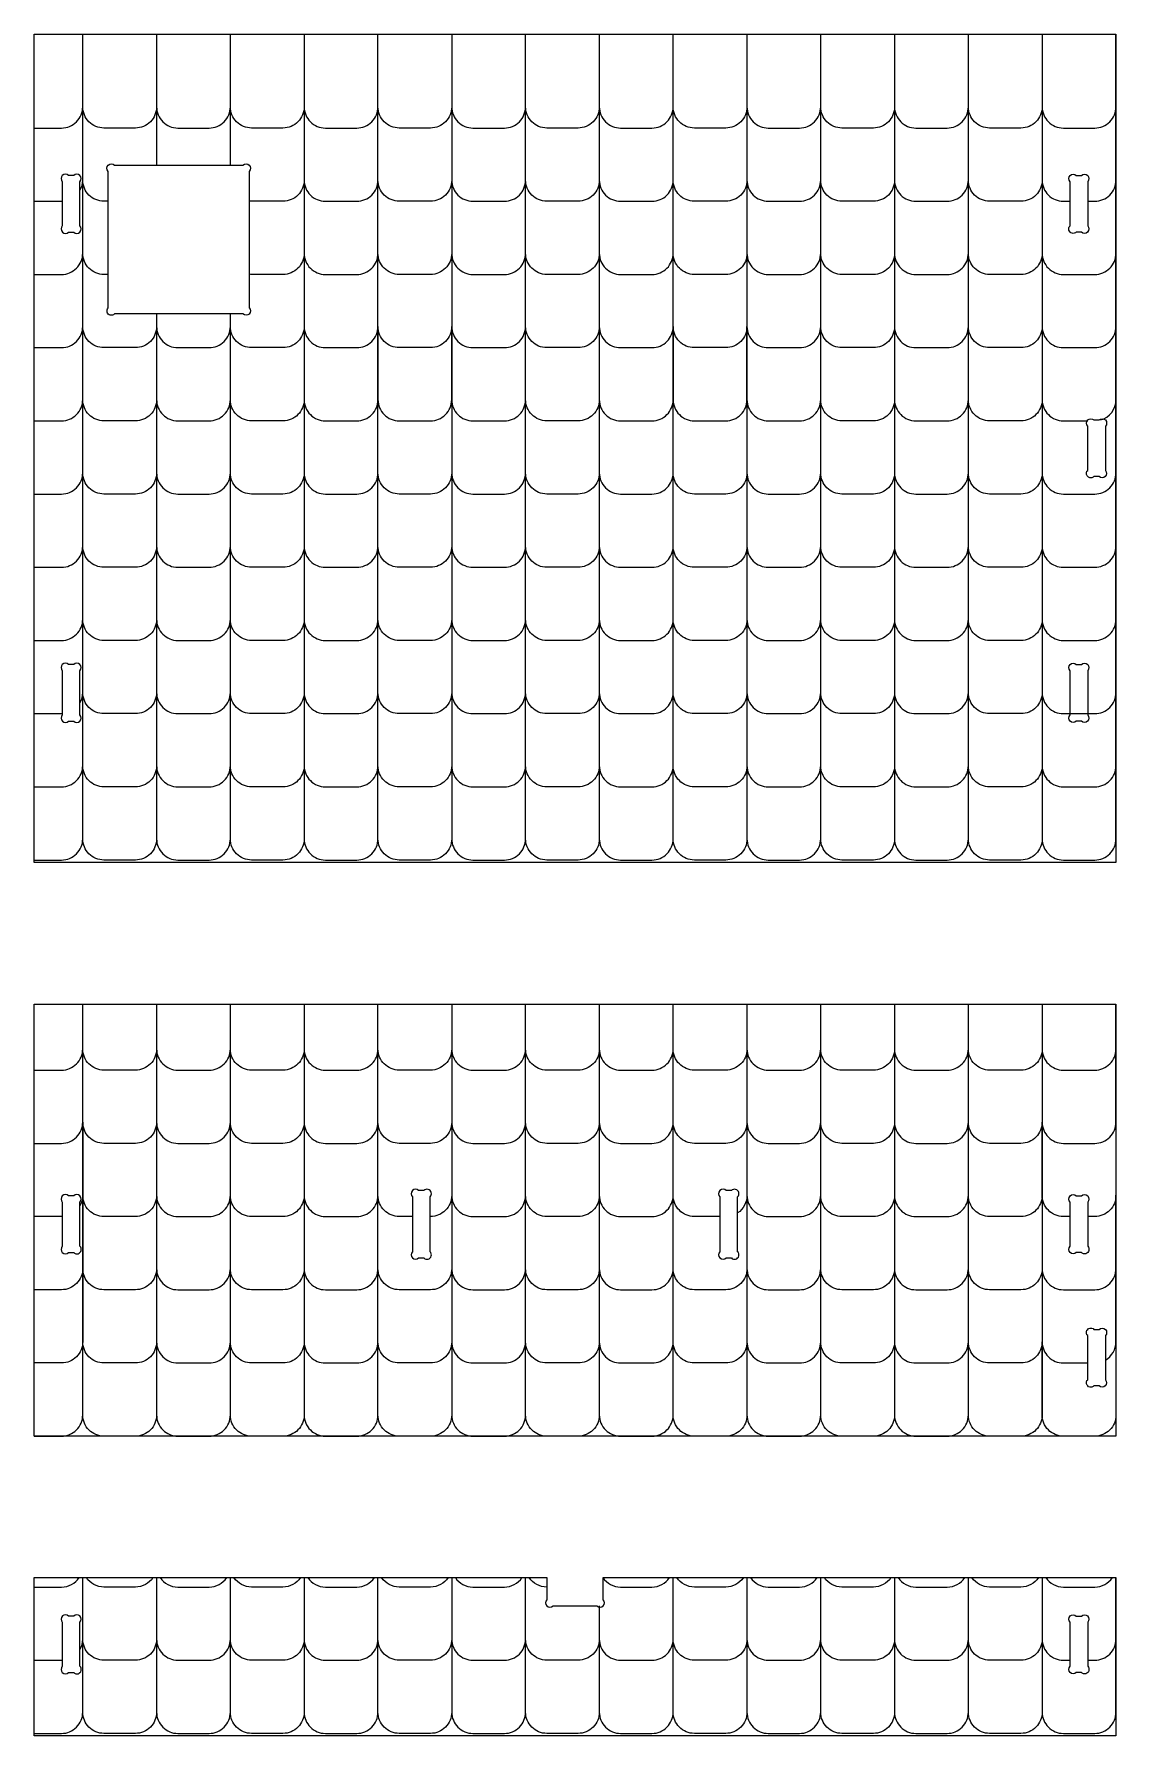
# Model space of a CAD drawing. Extents: x 61.9 to 158.6, y 1998.2 to 2079.7.
# Drawn here: x 143.33 to 158.63, y 2055.56 to 2079.62 of the extents above; entities that cross this region are included whole.
import ezdxf

# ---------------------------------------------------------------- set-up
doc = ezdxf.new("R2010")
doc.units = 0
doc.header["$MEASUREMENT"] = 0
doc.layers.add('LAYER1', color=18, linetype='CONTINUOUS')

msp = doc.modelspace()

# ---------------------------------------------------------------- linework, layer by layer
at = {"layer": 'LAYER1'}
for points in [[(143.331, 2078.294), (143.72, 2078.294, 0.414214), (144.02, 2078.594), (144.02, 2079.623)], [(145.064, 2079.623), (145.064, 2078.594, -0.414214), (144.764, 2078.294), (144.32, 2078.294, -0.414214), (144.02, 2078.594), (144.02, 2079.623)], [(145.064, 2079.623), (145.064, 2078.594, 0.414214), (145.364, 2078.294), (145.807, 2078.294, 0.414214), (146.107, 2078.594), (146.107, 2079.623)], [(147.151, 2079.623), (147.151, 2078.594, -0.414214), (146.851, 2078.294), (146.407, 2078.294, -0.414214), (146.107, 2078.594), (146.107, 2079.623)], [(147.151, 2079.623), (147.151, 2078.594, 0.414214), (147.451, 2078.294), (147.895, 2078.294, 0.414214), (148.195, 2078.594), (148.195, 2079.623)], [(149.238, 2079.623), (149.238, 2078.594, -0.414214), (148.938, 2078.294), (148.495, 2078.294, -0.414214), (148.195, 2078.594), (148.195, 2079.623)], [(149.238, 2079.623), (149.238, 2078.594, 0.414214), (149.538, 2078.294), (149.982, 2078.294, 0.414214), (150.282, 2078.594), (150.282, 2079.623)], [(151.325, 2079.623), (151.325, 2078.594, -0.414214), (151.025, 2078.294), (150.582, 2078.294, -0.414214), (150.282, 2078.594), (150.282, 2079.623)], [(151.325, 2079.623), (151.325, 2078.594, 0.414214), (151.625, 2078.294), (152.069, 2078.294, 0.414214), (152.369, 2078.594), (152.369, 2079.623)], [(153.413, 2079.623), (153.413, 2078.594, -0.414214), (153.113, 2078.294), (152.669, 2078.294, -0.414214), (152.369, 2078.594), (152.369, 2079.623)], [(153.413, 2079.623), (153.413, 2078.594, 0.414214), (153.713, 2078.294), (154.156, 2078.294, 0.414214), (154.456, 2078.594), (154.456, 2079.623)], [(155.5, 2079.623), (155.5, 2078.594, -0.414214), (155.2, 2078.294), (154.756, 2078.294, -0.414214), (154.456, 2078.594), (154.456, 2079.623)], [(155.5, 2079.623), (155.5, 2078.594, 0.414214), (155.8, 2078.294), (156.244, 2078.294, 0.414214), (156.544, 2078.594), (156.544, 2079.623)], [(157.587, 2079.623), (157.587, 2078.594, -0.414214), (157.287, 2078.294), (156.844, 2078.294, -0.414214), (156.544, 2078.594), (156.544, 2079.623)], [(157.587, 2079.623), (157.587, 2078.594, 0.414214), (157.887, 2078.294), (158.331, 2078.294, 0.414214), (158.631, 2078.594), (158.631, 2079.623)], [(143.981, 2077.412, 0.129526), (144.02, 2077.559), (144.02, 2078.594)], [(144.381, 2077.259), (144.32, 2077.259, -0.414214), (144.02, 2077.559), (144.02, 2078.594)], [(147.151, 2078.594), (147.151, 2077.559, -0.414214), (146.851, 2077.259), (146.407, 2077.259, -0.027222), (146.375, 2077.261)], [(147.151, 2078.594), (147.151, 2077.559, 0.414214), (147.451, 2077.259), (147.895, 2077.259, 0.414214), (148.195, 2077.559), (148.195, 2078.594)], [(149.238, 2078.594), (149.238, 2077.559, -0.414214), (148.938, 2077.259), (148.495, 2077.259, -0.414214), (148.195, 2077.559), (148.195, 2078.594)], [(149.238, 2078.594), (149.238, 2077.559, 0.414214), (149.538, 2077.259), (149.982, 2077.259, 0.414214), (150.282, 2077.559), (150.282, 2078.594)], [(151.325, 2078.594), (151.325, 2077.559, -0.414214), (151.025, 2077.259), (150.582, 2077.259, -0.414214), (150.282, 2077.559), (150.282, 2078.594)], [(151.325, 2078.594), (151.325, 2077.559, 0.414214), (151.625, 2077.259), (152.069, 2077.259, 0.414214), (152.369, 2077.559), (152.369, 2078.594)], [(153.413, 2078.594), (153.413, 2077.559, -0.414214), (153.113, 2077.259), (152.669, 2077.259, -0.414214), (152.369, 2077.559), (152.369, 2078.594)], [(153.413, 2078.594), (153.413, 2077.559, 0.414214), (153.713, 2077.259), (154.156, 2077.259, 0.414214), (154.456, 2077.559), (154.456, 2078.594)], [(155.5, 2078.594), (155.5, 2077.559, -0.414214), (155.2, 2077.259), (154.756, 2077.259, -0.414214), (154.456, 2077.559), (154.456, 2078.594)], [(155.5, 2078.594), (155.5, 2077.559, 0.414214), (155.8, 2077.259), (156.244, 2077.259, 0.414214), (156.544, 2077.559), (156.544, 2078.594)], [(157.587, 2078.594), (157.587, 2077.559, -0.414214), (157.287, 2077.259), (156.844, 2077.259, -0.414214), (156.544, 2077.559), (156.544, 2078.594)], [(157.587, 2078.594), (157.587, 2077.559, 0.414214), (157.887, 2077.259), (157.981, 2077.259)], [(158.231, 2077.259), (158.331, 2077.259, 0.414214), (158.631, 2077.559), (158.631, 2078.594)], [(143.331, 2076.224), (143.72, 2076.224, 0.414214), (144.02, 2076.524), (144.02, 2077.559)], [(144.381, 2076.224), (144.32, 2076.224, -0.414214), (144.02, 2076.524), (144.02, 2077.559)], [(147.151, 2077.559), (147.151, 2076.524, -0.414214), (146.851, 2076.224), (146.407, 2076.224, -0.027222), (146.375, 2076.226)], [(147.151, 2077.559), (147.151, 2076.524, 0.414214), (147.451, 2076.224), (147.895, 2076.224, 0.414214), (148.195, 2076.524), (148.195, 2077.559)], [(149.238, 2077.559), (149.238, 2076.524, -0.414214), (148.938, 2076.224), (148.495, 2076.224, -0.414214), (148.195, 2076.524), (148.195, 2077.559)], [(149.238, 2077.559), (149.238, 2076.524, 0.414214), (149.538, 2076.224), (149.982, 2076.224, 0.414214), (150.282, 2076.524), (150.282, 2077.559)], [(151.325, 2077.559), (151.325, 2076.524, -0.414214), (151.025, 2076.224), (150.582, 2076.224, -0.414214), (150.282, 2076.524), (150.282, 2077.559)], [(151.325, 2077.559), (151.325, 2076.524, 0.414214), (151.625, 2076.224), (152.069, 2076.224, 0.414214), (152.369, 2076.524), (152.369, 2077.559)], [(153.413, 2077.559), (153.413, 2076.524, -0.414214), (153.113, 2076.224), (152.669, 2076.224, -0.414214), (152.369, 2076.524), (152.369, 2077.559)], [(153.413, 2077.559), (153.413, 2076.524, 0.414214), (153.713, 2076.224), (154.156, 2076.224, 0.414214), (154.456, 2076.524), (154.456, 2077.559)], [(155.5, 2077.559), (155.5, 2076.524, -0.414214), (155.2, 2076.224), (154.756, 2076.224, -0.414214), (154.456, 2076.524), (154.456, 2077.559)], [(155.5, 2077.559), (155.5, 2076.524, 0.414214), (155.8, 2076.224), (156.244, 2076.224, 0.414214), (156.544, 2076.524), (156.544, 2077.559)], [(157.587, 2077.559), (157.587, 2076.524, -0.414214), (157.287, 2076.224), (156.844, 2076.224, -0.414214), (156.544, 2076.524), (156.544, 2077.559)], [(157.587, 2077.559), (157.587, 2076.524, 0.414214), (157.887, 2076.224), (158.331, 2076.224, 0.414214), (158.631, 2076.524), (158.631, 2077.559)], [(143.331, 2077.259), (143.72, 2077.259, 0.009213), (143.731, 2077.26)], [(143.331, 2075.189), (143.72, 2075.189, 0.414214), (144.02, 2075.489), (144.02, 2076.524)], [(145.064, 2075.665), (145.064, 2075.489, -0.414214), (144.764, 2075.189), (144.32, 2075.189, -0.414214), (144.02, 2075.489), (144.02, 2076.524)], [(147.151, 2076.524), (147.151, 2075.489, -0.414214), (146.851, 2075.189), (146.407, 2075.189, -0.414214), (146.107, 2075.489), (146.107, 2075.665)], [(147.151, 2076.524), (147.151, 2075.489, 0.414214), (147.451, 2075.189), (147.895, 2075.189, 0.414214), (148.195, 2075.489), (148.195, 2076.524)], [(149.238, 2076.524), (149.238, 2075.489, -0.414214), (148.938, 2075.189), (148.495, 2075.189, -0.414214), (148.195, 2075.489), (148.195, 2076.524)], [(149.238, 2076.524), (149.238, 2075.489, 0.414214), (149.538, 2075.189), (149.982, 2075.189, 0.414214), (150.282, 2075.489), (150.282, 2076.524)], [(151.325, 2076.524), (151.325, 2075.489, -0.414214), (151.025, 2075.189), (150.582, 2075.189, -0.414214), (150.282, 2075.489), (150.282, 2076.524)], [(151.325, 2076.524), (151.325, 2075.489, 0.414214), (151.625, 2075.189), (152.069, 2075.189, 0.414214), (152.369, 2075.489), (152.369, 2076.524)], [(153.413, 2076.524), (153.413, 2075.489, -0.414214), (153.113, 2075.189), (152.669, 2075.189, -0.414214), (152.369, 2075.489), (152.369, 2076.524)], [(153.413, 2076.524), (153.413, 2075.489, 0.414214), (153.713, 2075.189), (154.156, 2075.189, 0.414214), (154.456, 2075.489), (154.456, 2076.524)], [(155.5, 2076.524), (155.5, 2075.489, -0.414214), (155.2, 2075.189), (154.756, 2075.189, -0.414214), (154.456, 2075.489), (154.456, 2076.524)], [(155.5, 2076.524), (155.5, 2075.489, 0.414214), (155.8, 2075.189), (156.244, 2075.189, 0.414214), (156.544, 2075.489), (156.544, 2076.524)], [(157.587, 2076.524), (157.587, 2075.489, -0.414214), (157.287, 2075.189), (156.844, 2075.189, -0.414214), (156.544, 2075.489), (156.544, 2076.524)], [(157.587, 2076.524), (157.587, 2075.489, 0.414214), (157.887, 2075.189), (158.331, 2075.189, 0.414214), (158.631, 2075.489), (158.631, 2076.524)], [(145.064, 2075.665), (145.064, 2075.489, 0.414214), (145.364, 2075.189), (145.807, 2075.189, 0.414214), (146.107, 2075.489), (146.107, 2075.665)], [(143.331, 2074.154), (143.72, 2074.154, 0.414214), (144.02, 2074.454), (144.02, 2075.489)], [(145.064, 2075.489), (145.064, 2074.454, -0.414214), (144.764, 2074.154), (144.32, 2074.154, -0.414214), (144.02, 2074.454), (144.02, 2075.489)], [(145.064, 2075.489), (145.064, 2074.454, 0.414214), (145.364, 2074.154), (145.807, 2074.154, 0.414214), (146.107, 2074.454), (146.107, 2075.489)], [(147.151, 2075.489), (147.151, 2074.454, -0.414214), (146.851, 2074.154), (146.407, 2074.154, -0.414214), (146.107, 2074.454), (146.107, 2075.489)], [(147.151, 2075.489), (147.151, 2074.454, 0.414214), (147.451, 2074.154), (147.895, 2074.154, 0.414214), (148.195, 2074.454), (148.195, 2075.489)], [(148.195, 2075.489), (148.195, 2074.454, 0.414214), (148.495, 2074.154), (148.938, 2074.154, 0.414214), (149.238, 2074.454), (149.238, 2075.489)], [(149.238, 2075.489), (149.238, 2074.454, 0.414214), (149.538, 2074.154), (149.982, 2074.154, 0.414214), (150.282, 2074.454), (150.282, 2075.489)], [(151.325, 2075.489), (151.325, 2074.454, -0.414214), (151.025, 2074.154), (150.582, 2074.154, -0.414214), (150.282, 2074.454), (150.282, 2075.489)], [(151.325, 2075.489), (151.325, 2074.454, 0.414214), (151.625, 2074.154), (152.069, 2074.154, 0.414214), (152.369, 2074.454), (152.369, 2075.489)], [(152.369, 2075.489), (152.369, 2074.454, 0.414214), (152.669, 2074.154), (153.113, 2074.154, 0.414214), (153.413, 2074.454), (153.413, 2075.489)], [(153.413, 2075.489), (153.413, 2074.454, 0.414214), (153.713, 2074.154), (154.156, 2074.154, 0.414214), (154.456, 2074.454), (154.456, 2075.489)], [(155.5, 2075.489), (155.5, 2074.454, -0.414214), (155.2, 2074.154), (154.756, 2074.154, -0.414214), (154.456, 2074.454), (154.456, 2075.489)], [(155.5, 2075.489), (155.5, 2074.454, 0.414214), (155.8, 2074.154), (156.244, 2074.154, 0.414214), (156.544, 2074.454), (156.544, 2075.489)], [(157.587, 2075.489), (157.587, 2074.454, -0.414214), (157.287, 2074.154), (156.844, 2074.154, -0.414214), (156.544, 2074.454), (156.544, 2075.489)], [(157.587, 2075.489), (157.587, 2074.454, 0.414214), (157.887, 2074.154), (158.231, 2074.154)], [(158.413, 2074.166, 0.335351), (158.631, 2074.454), (158.631, 2075.489)], [(143.331, 2073.119), (143.72, 2073.119, 0.414214), (144.02, 2073.419), (144.02, 2074.454)], [(145.064, 2074.454), (145.064, 2073.419, -0.414214), (144.764, 2073.119), (144.32, 2073.119, -0.414214), (144.02, 2073.419), (144.02, 2074.454)], [(145.064, 2074.454), (145.064, 2073.419, 0.414214), (145.364, 2073.119), (145.807, 2073.119, 0.414214), (146.107, 2073.419), (146.107, 2074.454)], [(147.151, 2074.454), (147.151, 2073.419, -0.414214), (146.851, 2073.119), (146.407, 2073.119, -0.414214), (146.107, 2073.419), (146.107, 2074.454)], [(147.151, 2074.454), (147.151, 2073.419, 0.414214), (147.451, 2073.119), (147.895, 2073.119, 0.414214), (148.195, 2073.419), (148.195, 2074.454)], [(149.238, 2074.454), (149.238, 2073.419, -0.414214), (148.938, 2073.119), (148.495, 2073.119, -0.414214), (148.195, 2073.419), (148.195, 2074.454)], [(149.238, 2074.454), (149.238, 2073.419, 0.414214), (149.538, 2073.119), (149.982, 2073.119, 0.414214), (150.282, 2073.419), (150.282, 2074.454)], [(151.325, 2074.454), (151.325, 2073.419, -0.414214), (151.025, 2073.119), (150.582, 2073.119, -0.414214), (150.282, 2073.419), (150.282, 2074.454)], [(151.325, 2074.454), (151.325, 2073.419, 0.414214), (151.625, 2073.119), (152.069, 2073.119, 0.414214), (152.369, 2073.419), (152.369, 2074.454)], [(153.413, 2074.454), (153.413, 2073.419, -0.414214), (153.113, 2073.119), (152.669, 2073.119, -0.414214), (152.369, 2073.419), (152.369, 2074.454)], [(153.413, 2074.454), (153.413, 2073.419, 0.414214), (153.713, 2073.119), (154.156, 2073.119, 0.414214), (154.456, 2073.419), (154.456, 2074.454)], [(155.5, 2074.454), (155.5, 2073.419, -0.414214), (155.2, 2073.119), (154.756, 2073.119, -0.414214), (154.456, 2073.419), (154.456, 2074.454)], [(155.5, 2074.454), (155.5, 2073.419, 0.414214), (155.8, 2073.119), (156.244, 2073.119, 0.414214), (156.544, 2073.419), (156.544, 2074.454)], [(157.587, 2074.454), (157.587, 2073.419, -0.414214), (157.287, 2073.119), (156.844, 2073.119, -0.414214), (156.544, 2073.419), (156.544, 2074.454)], [(157.587, 2074.454), (157.587, 2073.419, 0.414214), (157.887, 2073.119), (158.331, 2073.119, 0.414214), (158.631, 2073.419), (158.631, 2074.454)], [(143.331, 2072.084), (143.72, 2072.084, 0.414214), (144.02, 2072.384), (144.02, 2073.419)], [(145.064, 2073.419), (145.064, 2072.384, -0.414214), (144.764, 2072.084), (144.32, 2072.084, -0.414214), (144.02, 2072.384), (144.02, 2073.419)], [(145.064, 2073.419), (145.064, 2072.384, 0.414214), (145.364, 2072.084), (145.807, 2072.084, 0.414214), (146.107, 2072.384), (146.107, 2073.419)], [(147.151, 2073.419), (147.151, 2072.384, -0.414214), (146.851, 2072.084), (146.407, 2072.084, -0.414214), (146.107, 2072.384), (146.107, 2073.419)], [(147.151, 2073.419), (147.151, 2072.384, 0.414214), (147.451, 2072.084), (147.895, 2072.084, 0.414214), (148.195, 2072.384), (148.195, 2073.419)], [(149.238, 2073.419), (149.238, 2072.384, -0.414214), (148.938, 2072.084), (148.495, 2072.084, -0.414214), (148.195, 2072.384), (148.195, 2073.419)], [(149.238, 2073.419), (149.238, 2072.384, 0.414214), (149.538, 2072.084), (149.982, 2072.084, 0.414214), (150.282, 2072.384), (150.282, 2073.419)], [(151.325, 2073.419), (151.325, 2072.384, -0.414214), (151.025, 2072.084), (150.582, 2072.084, -0.414214), (150.282, 2072.384), (150.282, 2073.419)], [(151.325, 2073.419), (151.325, 2072.384, 0.414214), (151.625, 2072.084), (152.069, 2072.084, 0.414214), (152.369, 2072.384), (152.369, 2073.419)], [(153.413, 2073.419), (153.413, 2072.384, -0.414214), (153.113, 2072.084), (152.669, 2072.084, -0.414214), (152.369, 2072.384), (152.369, 2073.419)], [(153.413, 2073.419), (153.413, 2072.384, 0.414214), (153.713, 2072.084), (154.156, 2072.084, 0.414214), (154.456, 2072.384), (154.456, 2073.419)], [(155.5, 2073.419), (155.5, 2072.384, -0.414214), (155.2, 2072.084), (154.756, 2072.084, -0.414214), (154.456, 2072.384), (154.456, 2073.419)], [(155.5, 2073.419), (155.5, 2072.384, 0.414214), (155.8, 2072.084), (156.244, 2072.084, 0.414214), (156.544, 2072.384), (156.544, 2073.419)], [(157.587, 2073.419), (157.587, 2072.384, -0.414214), (157.287, 2072.084), (156.844, 2072.084, -0.414214), (156.544, 2072.384), (156.544, 2073.419)], [(157.587, 2073.419), (157.587, 2072.384, 0.414214), (157.887, 2072.084), (158.331, 2072.084, 0.414214), (158.631, 2072.384), (158.631, 2073.419)], [(143.331, 2071.049), (143.72, 2071.049, 0.414214), (144.02, 2071.349), (144.02, 2072.384)], [(145.064, 2072.384), (145.064, 2071.349, -0.414214), (144.764, 2071.049), (144.32, 2071.049, -0.414214), (144.02, 2071.349), (144.02, 2072.384)], [(145.064, 2072.384), (145.064, 2071.349, 0.414214), (145.364, 2071.049), (145.807, 2071.049, 0.414214), (146.107, 2071.349), (146.107, 2072.384)], [(147.151, 2072.384), (147.151, 2071.349, -0.414214), (146.851, 2071.049), (146.407, 2071.049, -0.414214), (146.107, 2071.349), (146.107, 2072.384)], [(147.151, 2072.384), (147.151, 2071.349, 0.414214), (147.451, 2071.049), (147.895, 2071.049, 0.414214), (148.195, 2071.349), (148.195, 2072.384)], [(149.238, 2072.384), (149.238, 2071.349, -0.414214), (148.938, 2071.049), (148.495, 2071.049, -0.414214), (148.195, 2071.349), (148.195, 2072.384)], [(149.238, 2072.384), (149.238, 2071.349, 0.414214), (149.538, 2071.049), (149.982, 2071.049, 0.414214), (150.282, 2071.349), (150.282, 2072.384)], [(151.325, 2072.384), (151.325, 2071.349, -0.414214), (151.025, 2071.049), (150.582, 2071.049, -0.414214), (150.282, 2071.349), (150.282, 2072.384)], [(151.325, 2072.384), (151.325, 2071.349, 0.414214), (151.625, 2071.049), (152.069, 2071.049, 0.414214), (152.369, 2071.349), (152.369, 2072.384)], [(153.413, 2072.384), (153.413, 2071.349, -0.414214), (153.113, 2071.049), (152.669, 2071.049, -0.414214), (152.369, 2071.349), (152.369, 2072.384)], [(153.413, 2072.384), (153.413, 2071.349, 0.414214), (153.713, 2071.049), (154.156, 2071.049, 0.414214), (154.456, 2071.349), (154.456, 2072.384)], [(155.5, 2072.384), (155.5, 2071.349, -0.414214), (155.2, 2071.049), (154.756, 2071.049, -0.414214), (154.456, 2071.349), (154.456, 2072.384)], [(155.5, 2072.384), (155.5, 2071.349, 0.414214), (155.8, 2071.049), (156.244, 2071.049, 0.414214), (156.544, 2071.349), (156.544, 2072.384)], [(157.587, 2072.384), (157.587, 2071.349, -0.414214), (157.287, 2071.049), (156.844, 2071.049, -0.414214), (156.544, 2071.349), (156.544, 2072.384)], [(157.587, 2072.384), (157.587, 2071.349, 0.414214), (157.887, 2071.049), (158.331, 2071.049, 0.414214), (158.631, 2071.349), (158.631, 2072.384)], [(143.981, 2070.167, 0.129526), (144.02, 2070.314), (144.02, 2071.349)], [(145.064, 2071.349), (145.064, 2070.314, -0.414214), (144.764, 2070.014), (144.32, 2070.014, -0.414214), (144.02, 2070.314), (144.02, 2071.349)], [(145.064, 2071.349), (145.064, 2070.314, 0.414214), (145.364, 2070.014), (145.807, 2070.014, 0.414214), (146.107, 2070.314), (146.107, 2071.349)], [(147.151, 2071.349), (147.151, 2070.314, -0.414214), (146.851, 2070.014), (146.407, 2070.014, -0.414214), (146.107, 2070.314), (146.107, 2071.349)], [(147.151, 2071.349), (147.151, 2070.314, 0.414214), (147.451, 2070.014), (147.895, 2070.014, 0.414214), (148.195, 2070.314), (148.195, 2071.349)], [(149.238, 2071.349), (149.238, 2070.314, -0.414214), (148.938, 2070.014), (148.495, 2070.014, -0.414214), (148.195, 2070.314), (148.195, 2071.349)], [(149.238, 2071.349), (149.238, 2070.314, 0.414214), (149.538, 2070.014), (149.982, 2070.014, 0.414214), (150.282, 2070.314), (150.282, 2071.349)], [(151.325, 2071.349), (151.325, 2070.314, -0.414214), (151.025, 2070.014), (150.582, 2070.014, -0.414214), (150.282, 2070.314), (150.282, 2071.349)], [(151.325, 2071.349), (151.325, 2070.314, 0.414214), (151.625, 2070.014), (152.069, 2070.014, 0.414214), (152.369, 2070.314), (152.369, 2071.349)], [(153.413, 2071.349), (153.413, 2070.314, -0.414214), (153.113, 2070.014), (152.669, 2070.014, -0.414214), (152.369, 2070.314), (152.369, 2071.349)], [(153.413, 2071.349), (153.413, 2070.314, 0.414214), (153.713, 2070.014), (154.156, 2070.014, 0.414214), (154.456, 2070.314), (154.456, 2071.349)], [(155.5, 2071.349), (155.5, 2070.314, -0.414214), (155.2, 2070.014), (154.756, 2070.014, -0.414214), (154.456, 2070.314), (154.456, 2071.349)], [(155.5, 2071.349), (155.5, 2070.314, 0.414214), (155.8, 2070.014), (156.244, 2070.014, 0.414214), (156.544, 2070.314), (156.544, 2071.349)], [(157.587, 2071.349), (157.587, 2070.314, -0.414214), (157.287, 2070.014), (156.844, 2070.014, -0.414214), (156.544, 2070.314), (156.544, 2071.349)], [(157.587, 2071.349), (157.587, 2070.314, 0.414214), (157.887, 2070.014), (158.331, 2070.014, 0.414214), (158.631, 2070.314), (158.631, 2071.349)], [(143.331, 2068.979), (143.72, 2068.979, 0.414214), (144.02, 2069.279), (144.02, 2070.314)], [(145.064, 2070.314), (145.064, 2069.279, -0.414214), (144.764, 2068.979), (144.32, 2068.979, -0.414214), (144.02, 2069.279), (144.02, 2070.314)], [(145.064, 2070.314), (145.064, 2069.279, 0.414214), (145.364, 2068.979), (145.807, 2068.979, 0.414214), (146.107, 2069.279), (146.107, 2070.314)], [(147.151, 2070.314), (147.151, 2069.279, -0.414214), (146.851, 2068.979), (146.407, 2068.979, -0.414214), (146.107, 2069.279), (146.107, 2070.314)], [(147.151, 2070.314), (147.151, 2069.279, 0.414214), (147.451, 2068.979), (147.895, 2068.979, 0.414214), (148.195, 2069.279), (148.195, 2070.314)], [(149.238, 2070.314), (149.238, 2069.279, -0.414214), (148.938, 2068.979), (148.495, 2068.979, -0.414214), (148.195, 2069.279), (148.195, 2070.314)], [(149.238, 2070.314), (149.238, 2069.279, 0.414214), (149.538, 2068.979), (149.982, 2068.979, 0.414214), (150.282, 2069.279), (150.282, 2070.314)], [(151.325, 2070.314), (151.325, 2069.279, -0.414214), (151.025, 2068.979), (150.582, 2068.979, -0.414214), (150.282, 2069.279), (150.282, 2070.314)], [(151.325, 2070.314), (151.325, 2069.279, 0.414214), (151.625, 2068.979), (152.069, 2068.979, 0.414214), (152.369, 2069.279), (152.369, 2070.314)], [(153.413, 2070.314), (153.413, 2069.279, -0.414214), (153.113, 2068.979), (152.669, 2068.979, -0.414214), (152.369, 2069.279), (152.369, 2070.314)], [(153.413, 2070.314), (153.413, 2069.279, 0.414214), (153.713, 2068.979), (154.156, 2068.979, 0.414214), (154.456, 2069.279), (154.456, 2070.314)], [(155.5, 2070.314), (155.5, 2069.279, -0.414214), (155.2, 2068.979), (154.756, 2068.979, -0.414214), (154.456, 2069.279), (154.456, 2070.314)], [(155.5, 2070.314), (155.5, 2069.279, 0.414214), (155.8, 2068.979), (156.244, 2068.979, 0.414214), (156.544, 2069.279), (156.544, 2070.314)], [(157.587, 2070.314), (157.587, 2069.279, -0.414214), (157.287, 2068.979), (156.844, 2068.979, -0.414214), (156.544, 2069.279), (156.544, 2070.314)], [(157.587, 2070.314), (157.587, 2069.279, 0.414214), (157.887, 2068.979), (158.331, 2068.979, 0.414214), (158.631, 2069.279), (158.631, 2070.314)], [(143.331, 2070.014), (143.72, 2070.014, 0.009213), (143.731, 2070.015)], [(143.331, 2067.944), (143.72, 2067.944, 0.414214), (144.02, 2068.244), (144.02, 2069.279)], [(145.064, 2069.279), (145.064, 2068.244, -0.414214), (144.764, 2067.944), (144.32, 2067.944, -0.414214), (144.02, 2068.244), (144.02, 2069.279)], [(145.064, 2069.279), (145.064, 2068.244, 0.414214), (145.364, 2067.944), (145.807, 2067.944, 0.414214), (146.107, 2068.244), (146.107, 2069.279)], [(147.151, 2069.279), (147.151, 2068.244, -0.414214), (146.851, 2067.944), (146.407, 2067.944, -0.414214), (146.107, 2068.244), (146.107, 2069.279)], [(147.151, 2069.279), (147.151, 2068.244, 0.414214), (147.451, 2067.944), (147.895, 2067.944, 0.414214), (148.195, 2068.244), (148.195, 2069.279)], [(149.238, 2069.279), (149.238, 2068.244, -0.414214), (148.938, 2067.944), (148.495, 2067.944, -0.414214), (148.195, 2068.244), (148.195, 2069.279)], [(149.238, 2069.279), (149.238, 2068.244, 0.414214), (149.538, 2067.944), (149.982, 2067.944, 0.414214), (150.282, 2068.244), (150.282, 2069.279)], [(151.325, 2069.279), (151.325, 2068.244, -0.414214), (151.025, 2067.944), (150.582, 2067.944, -0.414214), (150.282, 2068.244), (150.282, 2069.279)], [(151.325, 2069.279), (151.325, 2068.244, 0.414214), (151.625, 2067.944), (152.069, 2067.944, 0.414214), (152.369, 2068.244), (152.369, 2069.279)], [(153.413, 2069.279), (153.413, 2068.244, -0.414214), (153.113, 2067.944), (152.669, 2067.944, -0.414214), (152.369, 2068.244), (152.369, 2069.279)], [(153.413, 2069.279), (153.413, 2068.244, 0.414214), (153.713, 2067.944), (154.156, 2067.944, 0.414214), (154.456, 2068.244), (154.456, 2069.279)], [(155.5, 2069.279), (155.5, 2068.244, -0.414214), (155.2, 2067.944), (154.756, 2067.944, -0.414214), (154.456, 2068.244), (154.456, 2069.279)], [(155.5, 2069.279), (155.5, 2068.244, 0.414214), (155.8, 2067.944), (156.244, 2067.944, 0.414214), (156.544, 2068.244), (156.544, 2069.279)], [(157.587, 2069.279), (157.587, 2068.244, -0.414214), (157.287, 2067.944), (156.844, 2067.944, -0.414214), (156.544, 2068.244), (156.544, 2069.279)], [(157.587, 2069.279), (157.587, 2068.244, 0.414214), (157.887, 2067.944), (158.331, 2067.944, 0.414214), (158.631, 2068.244), (158.631, 2069.279)], [(143.331, 2064.974), (143.72, 2064.974, 0.414214), (144.02, 2065.274), (144.02, 2065.909)], [(145.064, 2065.909), (145.064, 2065.274, -0.414214), (144.764, 2064.974), (144.32, 2064.974, -0.414214), (144.02, 2065.274), (144.02, 2065.909)], [(145.064, 2065.909), (145.064, 2065.274, 0.414214), (145.364, 2064.974), (145.807, 2064.974, 0.414214), (146.107, 2065.274), (146.107, 2065.909)], [(147.151, 2065.909), (147.151, 2065.274, -0.414214), (146.851, 2064.974), (146.407, 2064.974, -0.414214), (146.107, 2065.274), (146.107, 2065.909)], [(147.151, 2065.909), (147.151, 2065.274, 0.414214), (147.451, 2064.974), (147.895, 2064.974, 0.414214), (148.195, 2065.274), (148.195, 2065.909)], [(149.238, 2065.909), (149.238, 2065.274, -0.414214), (148.938, 2064.974), (148.495, 2064.974, -0.414214), (148.195, 2065.274), (148.195, 2065.909)], [(149.238, 2065.909), (149.238, 2065.274, 0.414214), (149.538, 2064.974), (149.982, 2064.974, 0.414214), (150.282, 2065.274), (150.282, 2065.909)], [(151.325, 2065.909), (151.325, 2065.274, -0.414214), (151.025, 2064.974), (150.582, 2064.974, -0.414214), (150.282, 2065.274), (150.282, 2065.909)], [(151.325, 2065.909), (151.325, 2065.274, 0.414214), (151.625, 2064.974), (152.069, 2064.974, 0.414214), (152.369, 2065.274), (152.369, 2065.909)], [(153.413, 2065.909), (153.413, 2065.274, -0.414214), (153.113, 2064.974), (152.669, 2064.974, -0.414214), (152.369, 2065.274), (152.369, 2065.909)], [(153.413, 2065.909), (153.413, 2065.274, 0.414214), (153.713, 2064.974), (154.156, 2064.974, 0.414214), (154.456, 2065.274), (154.456, 2065.909)], [(155.5, 2065.909), (155.5, 2065.274, -0.414214), (155.2, 2064.974), (154.756, 2064.974, -0.414214), (154.456, 2065.274), (154.456, 2065.909)], [(155.5, 2065.909), (155.5, 2065.274, 0.414214), (155.8, 2064.974), (156.244, 2064.974, 0.414214), (156.544, 2065.274), (156.544, 2065.909)], [(157.587, 2065.909), (157.587, 2065.274, -0.414214), (157.287, 2064.974), (156.844, 2064.974, -0.414214), (156.544, 2065.274), (156.544, 2065.909)], [(157.587, 2065.909), (157.587, 2065.274, 0.414214), (157.887, 2064.974), (158.331, 2064.974, 0.414214), (158.631, 2065.274), (158.631, 2065.909)], [(143.331, 2063.939), (143.72, 2063.939, 0.414214), (144.02, 2064.239), (144.02, 2065.267)], [(145.064, 2065.267), (145.064, 2064.239, -0.414214), (144.764, 2063.939), (144.32, 2063.939, -0.414214), (144.02, 2064.239), (144.02, 2065.267)], [(145.064, 2065.267), (145.064, 2064.239, 0.414214), (145.364, 2063.939), (145.807, 2063.939, 0.414214), (146.107, 2064.239), (146.107, 2065.267)], [(147.151, 2065.267), (147.151, 2064.239, -0.414214), (146.851, 2063.939), (146.407, 2063.939, -0.414214), (146.107, 2064.239), (146.107, 2065.267)], [(147.151, 2065.267), (147.151, 2064.239, 0.414214), (147.451, 2063.939), (147.895, 2063.939, 0.414214), (148.195, 2064.239), (148.195, 2065.267)], [(149.238, 2065.267), (149.238, 2064.239, -0.414214), (148.938, 2063.939), (148.495, 2063.939, -0.414214), (148.195, 2064.239), (148.195, 2065.267)], [(149.238, 2065.267), (149.238, 2064.239, 0.414214), (149.538, 2063.939), (149.982, 2063.939, 0.414214), (150.282, 2064.239), (150.282, 2065.267)], [(151.325, 2065.267), (151.325, 2064.239, -0.414214), (151.025, 2063.939), (150.582, 2063.939, -0.414214), (150.282, 2064.239), (150.282, 2065.267)], [(151.325, 2065.267), (151.325, 2064.239, 0.414214), (151.625, 2063.939), (152.069, 2063.939, 0.414214), (152.369, 2064.239), (152.369, 2065.267)], [(153.413, 2065.267), (153.413, 2064.239, -0.414214), (153.113, 2063.939), (152.669, 2063.939, -0.414214), (152.369, 2064.239), (152.369, 2065.267)], [(153.413, 2065.267), (153.413, 2064.239, 0.414214), (153.713, 2063.939), (154.156, 2063.939, 0.414214), (154.456, 2064.239), (154.456, 2065.267)], [(155.5, 2065.267), (155.5, 2064.239, -0.414214), (155.2, 2063.939), (154.756, 2063.939, -0.414214), (154.456, 2064.239), (154.456, 2065.267)], [(155.5, 2065.267), (155.5, 2064.239, 0.414214), (155.8, 2063.939), (156.244, 2063.939, 0.414214), (156.544, 2064.239), (156.544, 2065.267)], [(157.587, 2065.267), (157.587, 2064.239, -0.414214), (157.287, 2063.939), (156.844, 2063.939, -0.414214), (156.544, 2064.239), (156.544, 2065.267)], [(157.587, 2065.267), (157.587, 2064.239, 0.414214), (157.887, 2063.939), (158.331, 2063.939, 0.414214), (158.631, 2064.239), (158.631, 2065.267)], [(144.02, 2064.239), (144.02, 2063.204, -0.129526), (143.981, 2063.056)], [(145.064, 2064.239), (145.064, 2063.204, -0.414214), (144.764, 2062.904), (144.32, 2062.904, -0.414214), (144.02, 2063.204), (144.02, 2064.239)], [(145.064, 2064.239), (145.064, 2063.204, 0.414214), (145.364, 2062.904), (145.807, 2062.904, 0.414214), (146.107, 2063.204), (146.107, 2064.239)], [(147.151, 2064.239), (147.151, 2063.204, -0.414214), (146.851, 2062.904), (146.407, 2062.904, -0.414214), (146.107, 2063.204), (146.107, 2064.239)], [(147.151, 2064.239), (147.151, 2063.204, 0.414214), (147.451, 2062.904), (147.895, 2062.904, 0.414214), (148.195, 2063.204), (148.195, 2064.239)], [(148.681, 2062.904), (148.495, 2062.904, -0.414214), (148.195, 2063.204), (148.195, 2064.239)], [(149.238, 2064.239), (149.238, 2063.204, -0.414214), (148.938, 2062.904), (148.931, 2062.904)], [(149.238, 2064.239), (149.238, 2063.204, 0.414214), (149.538, 2062.904), (149.982, 2062.904, 0.414214), (150.282, 2063.204), (150.282, 2064.239)], [(151.325, 2064.239), (151.325, 2063.204, -0.414214), (151.025, 2062.904), (150.582, 2062.904, -0.414214), (150.282, 2063.204), (150.282, 2064.239)], [(151.325, 2064.239), (151.325, 2063.204, 0.414214), (151.625, 2062.904), (152.069, 2062.904, 0.414214), (152.369, 2063.204), (152.369, 2064.239)], [(153.031, 2062.904), (152.669, 2062.904, -0.414214), (152.369, 2063.204), (152.369, 2064.239)], [(153.413, 2064.239), (153.413, 2063.204, -0.24882), (153.281, 2062.955)], [(153.413, 2064.239), (153.413, 2063.204, 0.414214), (153.713, 2062.904), (154.156, 2062.904, 0.414214), (154.456, 2063.204), (154.456, 2064.239)], [(155.5, 2064.239), (155.5, 2063.204, -0.414214), (155.2, 2062.904), (154.756, 2062.904, -0.414214), (154.456, 2063.204), (154.456, 2064.239)], [(155.5, 2064.239), (155.5, 2063.204, 0.414214), (155.8, 2062.904), (156.244, 2062.904, 0.414214), (156.544, 2063.204), (156.544, 2064.239)], [(157.587, 2064.239), (157.587, 2063.204, -0.414214), (157.287, 2062.904), (156.844, 2062.904, -0.414214), (156.544, 2063.204), (156.544, 2064.239)], [(157.981, 2062.904), (157.887, 2062.904, -0.414214), (157.587, 2063.204), (157.587, 2064.239)], [(158.631, 2064.239), (158.631, 2063.204, -0.414214), (158.331, 2062.904), (158.231, 2062.904)], [(144.02, 2063.204), (144.02, 2062.169, -0.414214), (143.72, 2061.869), (143.331, 2061.869)], [(145.064, 2063.204), (145.064, 2062.169, -0.414214), (144.764, 2061.869), (144.32, 2061.869, -0.414214), (144.02, 2062.169), (144.02, 2063.204)], [(145.064, 2063.204), (145.064, 2062.169, 0.414214), (145.364, 2061.869), (145.807, 2061.869, 0.414214), (146.107, 2062.169), (146.107, 2063.204)], [(147.151, 2063.204), (147.151, 2062.169, -0.414214), (146.851, 2061.869), (146.407, 2061.869, -0.414214), (146.107, 2062.169), (146.107, 2063.204)], [(147.151, 2063.204), (147.151, 2062.169, 0.414214), (147.451, 2061.869), (147.895, 2061.869, 0.414214), (148.195, 2062.169), (148.195, 2063.204)], [(149.238, 2063.204), (149.238, 2062.169, -0.414214), (148.938, 2061.869), (148.495, 2061.869, -0.414214), (148.195, 2062.169), (148.195, 2063.204)], [(149.238, 2063.204), (149.238, 2062.169, 0.414214), (149.538, 2061.869), (149.982, 2061.869, 0.414214), (150.282, 2062.169), (150.282, 2063.204)], [(151.325, 2063.204), (151.325, 2062.169, -0.414214), (151.025, 2061.869), (150.582, 2061.869, -0.414214), (150.282, 2062.169), (150.282, 2063.204)], [(151.325, 2063.204), (151.325, 2062.169, 0.414214), (151.625, 2061.869), (152.069, 2061.869, 0.414214), (152.369, 2062.169), (152.369, 2063.204)], [(153.413, 2063.204), (153.413, 2062.169, -0.414214), (153.113, 2061.869), (152.669, 2061.869, -0.414214), (152.369, 2062.169), (152.369, 2063.204)], [(153.413, 2063.204), (153.413, 2062.169, 0.414214), (153.713, 2061.869), (154.156, 2061.869, 0.414214), (154.456, 2062.169), (154.456, 2063.204)], [(155.5, 2063.204), (155.5, 2062.169, -0.414214), (155.2, 2061.869), (154.756, 2061.869, -0.414214), (154.456, 2062.169), (154.456, 2063.204)], [(155.5, 2063.204), (155.5, 2062.169, 0.414214), (155.8, 2061.869), (156.244, 2061.869, 0.414214), (156.544, 2062.169), (156.544, 2063.204)], [(157.587, 2063.204), (157.587, 2062.169, -0.414214), (157.287, 2061.869), (156.844, 2061.869, -0.414214), (156.544, 2062.169), (156.544, 2063.204)], [(157.587, 2063.204), (157.587, 2062.169, 0.414214), (157.887, 2061.869), (158.331, 2061.869, 0.414214), (158.631, 2062.169), (158.631, 2063.204)], [(143.731, 2062.904, -0.009213), (143.72, 2062.904), (143.331, 2062.904)], [(144.02, 2062.169), (144.02, 2061.134, -0.414214), (143.72, 2060.834), (143.331, 2060.834)], [(145.064, 2062.169), (145.064, 2061.134, -0.414214), (144.764, 2060.834), (144.32, 2060.834, -0.414214), (144.02, 2061.134), (144.02, 2062.169)], [(145.064, 2062.169), (145.064, 2061.134, 0.414214), (145.364, 2060.834), (145.807, 2060.834, 0.414214), (146.107, 2061.134), (146.107, 2062.169)], [(147.151, 2062.169), (147.151, 2061.134, -0.414214), (146.851, 2060.834), (146.407, 2060.834, -0.414214), (146.107, 2061.134), (146.107, 2062.169)], [(147.151, 2062.169), (147.151, 2061.134, 0.414214), (147.451, 2060.834), (147.895, 2060.834, 0.414214), (148.195, 2061.134), (148.195, 2062.169)], [(149.238, 2062.169), (149.238, 2061.134, -0.414214), (148.938, 2060.834), (148.495, 2060.834, -0.414214), (148.195, 2061.134), (148.195, 2062.169)], [(149.238, 2062.169), (149.238, 2061.134, 0.414214), (149.538, 2060.834), (149.982, 2060.834, 0.414214), (150.282, 2061.134), (150.282, 2062.169)], [(151.325, 2062.169), (151.325, 2061.134, -0.414214), (151.025, 2060.834), (150.582, 2060.834, -0.414214), (150.282, 2061.134), (150.282, 2062.169)], [(151.325, 2062.169), (151.325, 2061.134, 0.414214), (151.625, 2060.834), (152.069, 2060.834, 0.414214), (152.369, 2061.134), (152.369, 2062.169)], [(153.413, 2062.169), (153.413, 2061.134, -0.414214), (153.113, 2060.834), (152.669, 2060.834, -0.414214), (152.369, 2061.134), (152.369, 2062.169)], [(153.413, 2062.169), (153.413, 2061.134, 0.414214), (153.713, 2060.834), (154.156, 2060.834, 0.414214), (154.456, 2061.134), (154.456, 2062.169)], [(155.5, 2062.169), (155.5, 2061.134, -0.414214), (155.2, 2060.834), (154.756, 2060.834, -0.414214), (154.456, 2061.134), (154.456, 2062.169)], [(155.5, 2062.169), (155.5, 2061.134, 0.414214), (155.8, 2060.834), (156.244, 2060.834, 0.414214), (156.544, 2061.134), (156.544, 2062.169)], [(157.587, 2062.169), (157.587, 2061.134, -0.414214), (157.287, 2060.834), (156.844, 2060.834, -0.414214), (156.544, 2061.134), (156.544, 2062.169)], [(157.587, 2062.169), (157.587, 2061.134, 0.414214), (157.887, 2060.834), (158.231, 2060.834)], [(158.481, 2060.874, 0.267949), (158.631, 2061.134), (158.631, 2062.169)], [(143.331, 2059.799), (143.72, 2059.799, 0.414214), (144.02, 2060.099), (144.02, 2061.134)], [(145.064, 2061.134), (145.064, 2060.099, -0.414214), (144.764, 2059.799), (144.32, 2059.799, -0.414214), (144.02, 2060.099), (144.02, 2061.134)], [(145.064, 2061.134), (145.064, 2060.099, 0.414214), (145.364, 2059.799), (145.807, 2059.799, 0.414214), (146.107, 2060.099), (146.107, 2061.134)], [(147.151, 2061.134), (147.151, 2060.099, -0.414214), (146.851, 2059.799), (146.407, 2059.799, -0.414214), (146.107, 2060.099), (146.107, 2061.134)], [(147.151, 2061.134), (147.151, 2060.099, 0.414214), (147.451, 2059.799), (147.895, 2059.799, 0.414214), (148.195, 2060.099), (148.195, 2061.134)], [(149.238, 2061.134), (149.238, 2060.099, -0.414214), (148.938, 2059.799), (148.495, 2059.799, -0.414214), (148.195, 2060.099), (148.195, 2061.134)], [(149.238, 2061.134), (149.238, 2060.099, 0.414214), (149.538, 2059.799), (149.982, 2059.799, 0.414214), (150.282, 2060.099), (150.282, 2061.134)], [(151.325, 2061.134), (151.325, 2060.099, -0.414214), (151.025, 2059.799), (150.582, 2059.799, -0.414214), (150.282, 2060.099), (150.282, 2061.134)], [(151.325, 2061.134), (151.325, 2060.099, 0.414214), (151.625, 2059.799), (152.069, 2059.799, 0.414214), (152.369, 2060.099), (152.369, 2061.134)], [(153.413, 2061.134), (153.413, 2060.099, -0.414214), (153.113, 2059.799), (152.669, 2059.799, -0.414214), (152.369, 2060.099), (152.369, 2061.134)], [(153.413, 2061.134), (153.413, 2060.099, 0.414214), (153.713, 2059.799), (154.156, 2059.799, 0.414214), (154.456, 2060.099), (154.456, 2061.134)], [(155.5, 2061.134), (155.5, 2060.099, -0.414214), (155.2, 2059.799), (154.756, 2059.799, -0.414214), (154.456, 2060.099), (154.456, 2061.134)], [(155.5, 2061.134), (155.5, 2060.099, 0.414214), (155.8, 2059.799), (156.244, 2059.799, 0.414214), (156.544, 2060.099), (156.544, 2061.134)], [(157.587, 2061.134), (157.587, 2060.099, -0.414214), (157.287, 2059.799), (156.844, 2059.799, -0.414214), (156.544, 2060.099), (156.544, 2061.134)], [(158.631, 2061.134), (158.631, 2060.099, -0.414214), (158.331, 2059.799), (157.887, 2059.799, -0.414214), (157.587, 2060.099), (157.587, 2061.134)], [(143.331, 2057.666), (143.72, 2057.666, 0.249738), (143.969, 2057.799)], [(143.981, 2056.783, 0.129526), (144.02, 2056.931), (144.02, 2057.799)], [(145.064, 2057.799), (145.064, 2056.931, -0.414214), (144.764, 2056.631), (144.32, 2056.631, -0.414214), (144.02, 2056.931), (144.02, 2057.799)], [(145.013, 2057.799, -0.249738), (144.764, 2057.666), (144.32, 2057.666, -0.249738), (144.071, 2057.799)], [(145.064, 2057.799), (145.064, 2056.931, 0.414214), (145.364, 2056.631), (145.807, 2056.631, 0.414214), (146.107, 2056.931), (146.107, 2057.799)], [(145.115, 2057.799, 0.249738), (145.364, 2057.666), (145.807, 2057.666, 0.249738), (146.056, 2057.799)], [(147.151, 2057.799), (147.151, 2056.931, -0.414214), (146.851, 2056.631), (146.407, 2056.631, -0.414214), (146.107, 2056.931), (146.107, 2057.799)], [(147.1, 2057.799, -0.249738), (146.851, 2057.666), (146.407, 2057.666, -0.249738), (146.158, 2057.799)], [(147.151, 2057.799), (147.151, 2056.931, 0.414214), (147.451, 2056.631), (147.895, 2056.631, 0.414214), (148.195, 2056.931), (148.195, 2057.799)], [(147.202, 2057.799, 0.249738), (147.451, 2057.666), (147.895, 2057.666, 0.249738), (148.144, 2057.799)], [(149.238, 2057.799), (149.238, 2056.931, -0.414214), (148.938, 2056.631), (148.495, 2056.631, -0.414214), (148.195, 2056.931), (148.195, 2057.799)], [(149.187, 2057.799, -0.249738), (148.938, 2057.666), (148.495, 2057.666, -0.249738), (148.246, 2057.799)], [(149.238, 2057.799), (149.238, 2056.931, 0.414214), (149.538, 2056.631), (149.982, 2056.631, 0.414214), (150.282, 2056.931), (150.282, 2057.799)], [(149.289, 2057.799, 0.249738), (149.538, 2057.666), (149.982, 2057.666, 0.249738), (150.231, 2057.799)], [(151.325, 2057.399), (151.325, 2056.931, -0.414214), (151.025, 2056.631), (150.582, 2056.631, -0.414214), (150.282, 2056.931), (150.282, 2057.799)], [(150.581, 2057.666, -0.249006), (150.333, 2057.799)], [(151.325, 2057.399), (151.325, 2056.931, 0.414214), (151.625, 2056.631), (152.069, 2056.631, 0.414214), (152.369, 2056.931), (152.369, 2057.799)], [(151.377, 2057.799, 0.249738), (151.625, 2057.666), (152.069, 2057.666, 0.249738), (152.318, 2057.799)], [(153.413, 2057.799), (153.413, 2056.931, -0.414214), (153.113, 2056.631), (152.669, 2056.631, -0.414214), (152.369, 2056.931), (152.369, 2057.799)], [(153.362, 2057.799, -0.249738), (153.113, 2057.666), (152.669, 2057.666, -0.249738), (152.42, 2057.799)], [(153.413, 2057.799), (153.413, 2056.931, 0.414214), (153.713, 2056.631), (154.156, 2056.631, 0.414214), (154.456, 2056.931), (154.456, 2057.799)], [(153.464, 2057.799, 0.249738), (153.713, 2057.666), (154.156, 2057.666, 0.249738), (154.405, 2057.799)], [(155.5, 2057.799), (155.5, 2056.931, -0.414214), (155.2, 2056.631), (154.756, 2056.631, -0.414214), (154.456, 2056.931), (154.456, 2057.799)], [(155.449, 2057.799, -0.249738), (155.2, 2057.666), (154.756, 2057.666, -0.249738), (154.507, 2057.799)], [(155.5, 2057.799), (155.5, 2056.931, 0.414214), (155.8, 2056.631), (156.244, 2056.631, 0.414214), (156.544, 2056.931), (156.544, 2057.799)], [(155.551, 2057.799, 0.249738), (155.8, 2057.666), (156.244, 2057.666, 0.249738), (156.493, 2057.799)], [(157.587, 2057.799), (157.587, 2056.931, -0.414214), (157.287, 2056.631), (156.844, 2056.631, -0.414214), (156.544, 2056.931), (156.544, 2057.799)], [(157.536, 2057.799, -0.249738), (157.287, 2057.666), (156.844, 2057.666, -0.249738), (156.595, 2057.799)], [(157.587, 2057.799), (157.587, 2056.931, 0.414214), (157.887, 2056.631), (157.981, 2056.631)], [(157.638, 2057.799, 0.249738), (157.887, 2057.666), (158.331, 2057.666, 0.249738), (158.58, 2057.799)], [(158.231, 2056.631), (158.331, 2056.631, 0.414214), (158.631, 2056.931), (158.631, 2057.799)], [(143.331, 2055.596), (143.72, 2055.596, 0.414214), (144.02, 2055.896), (144.02, 2056.931)], [(145.064, 2056.931), (145.064, 2055.896, -0.414214), (144.764, 2055.596), (144.32, 2055.596, -0.414214), (144.02, 2055.896), (144.02, 2056.931)], [(145.064, 2056.931), (145.064, 2055.896, 0.414214), (145.364, 2055.596), (145.807, 2055.596, 0.414214), (146.107, 2055.896), (146.107, 2056.931)], [(147.151, 2056.931), (147.151, 2055.896, -0.414214), (146.851, 2055.596), (146.407, 2055.596, -0.414214), (146.107, 2055.896), (146.107, 2056.931)], [(147.151, 2056.931), (147.151, 2055.896, 0.414214), (147.451, 2055.596), (147.895, 2055.596, 0.414214), (148.195, 2055.896), (148.195, 2056.931)], [(149.238, 2056.931), (149.238, 2055.896, -0.414214), (148.938, 2055.596), (148.495, 2055.596, -0.414214), (148.195, 2055.896), (148.195, 2056.931)], [(149.238, 2056.931), (149.238, 2055.896, 0.414214), (149.538, 2055.596), (149.982, 2055.596, 0.414214), (150.282, 2055.896), (150.282, 2056.931)], [(151.325, 2056.931), (151.325, 2055.896, -0.414214), (151.025, 2055.596), (150.582, 2055.596, -0.414214), (150.282, 2055.896), (150.282, 2056.931)], [(151.325, 2056.931), (151.325, 2055.896, 0.414214), (151.625, 2055.596), (152.069, 2055.596, 0.414214), (152.369, 2055.896), (152.369, 2056.931)], [(153.413, 2056.931), (153.413, 2055.896, -0.414214), (153.113, 2055.596), (152.669, 2055.596, -0.414214), (152.369, 2055.896), (152.369, 2056.931)], [(153.413, 2056.931), (153.413, 2055.896, 0.414214), (153.713, 2055.596), (154.156, 2055.596, 0.414214), (154.456, 2055.896), (154.456, 2056.931)], [(155.5, 2056.931), (155.5, 2055.896, -0.414214), (155.2, 2055.596), (154.756, 2055.596, -0.414214), (154.456, 2055.896), (154.456, 2056.931)], [(155.5, 2056.931), (155.5, 2055.896, 0.414214), (155.8, 2055.596), (156.244, 2055.596, 0.414214), (156.544, 2055.896), (156.544, 2056.931)], [(157.587, 2056.931), (157.587, 2055.896, -0.414214), (157.287, 2055.596), (156.844, 2055.596, -0.414214), (156.544, 2055.896), (156.544, 2056.931)], [(157.587, 2056.931), (157.587, 2055.896, 0.414214), (157.887, 2055.596), (158.331, 2055.596, 0.414214), (158.631, 2055.896), (158.631, 2056.931)], [(143.331, 2056.631), (143.72, 2056.631, 0.009213), (143.731, 2056.631)]]:
    msp.add_lwpolyline(points, format="xyb", dxfattribs=at)
for points in [[(143.331, 2079.623), (158.631, 2079.623), (158.631, 2067.909), (143.331, 2067.909)], [(143.331, 2065.909), (158.631, 2065.909), (158.631, 2059.799), (143.331, 2059.799)]]:
    msp.add_lwpolyline(points, close=True, dxfattribs=at)
for points in [[(145.064, 2078.594), (145.064, 2077.769)], [(145.064, 2078.594), (145.064, 2077.769)], [(146.107, 2077.769), (146.107, 2078.594)], [(146.107, 2077.769), (146.107, 2078.594)]]:
    msp.add_lwpolyline(points, dxfattribs=at)
for points in [[(143.731, 2077.534), (143.731, 2076.911, 1), (143.82, 2076.823), (143.892, 2076.823, 1), (143.981, 2076.911), (143.981, 2077.534, 1), (143.892, 2077.623), (143.82, 2077.623, 1)], [(144.47, 2077.769), (146.286, 2077.769, -1), (146.375, 2077.68), (146.375, 2075.753, -1), (146.286, 2075.665), (144.47, 2075.665, -1), (144.381, 2075.753), (144.381, 2077.68, -1)], [(158.07, 2077.623), (158.142, 2077.623, -1), (158.231, 2077.534), (158.231, 2076.911, -1), (158.142, 2076.823), (158.07, 2076.823, -1), (157.981, 2076.911), (157.981, 2077.534, -1)], [(158.32, 2074.166), (158.392, 2074.166, -1), (158.481, 2074.077), (158.481, 2073.454, -1), (158.392, 2073.366), (158.32, 2073.366, -1), (158.231, 2073.454), (158.231, 2074.077, -1)], [(143.731, 2070.62), (143.731, 2069.997, 1), (143.82, 2069.909), (143.892, 2069.909, 1), (143.981, 2069.997), (143.981, 2070.62, 1), (143.892, 2070.709), (143.82, 2070.709, 1)], [(158.07, 2070.709), (158.142, 2070.709, -1), (158.231, 2070.62), (158.231, 2069.997, -1), (158.142, 2069.909), (158.07, 2069.909, -1), (157.981, 2069.997), (157.981, 2070.62, -1)], [(143.731, 2063.106), (143.731, 2062.484, 1), (143.82, 2062.395), (143.892, 2062.395, 1), (143.981, 2062.484), (143.981, 2063.106, 1), (143.892, 2063.195), (143.82, 2063.195, 1)], [(148.681, 2063.182), (148.681, 2062.407, 1), (148.77, 2062.318), (148.842, 2062.318, 1), (148.931, 2062.407), (148.931, 2063.182, 1), (148.842, 2063.271), (148.77, 2063.271, 1)], [(153.031, 2063.182), (153.031, 2062.407, 1), (153.12, 2062.318), (153.192, 2062.318, 1), (153.281, 2062.407), (153.281, 2063.182, 1), (153.192, 2063.271), (153.12, 2063.271, 1)], [(158.07, 2063.195), (158.142, 2063.195, -1), (158.231, 2063.106), (158.231, 2062.484, -1), (158.142, 2062.395), (158.07, 2062.395, -1), (157.981, 2062.484), (157.981, 2063.106, -1)], [(158.32, 2061.309), (158.392, 2061.309, -1), (158.481, 2061.22), (158.481, 2060.597, -1), (158.392, 2060.509), (158.32, 2060.509, -1), (158.231, 2060.597), (158.231, 2061.22, -1)], [(150.67, 2057.399), (151.292, 2057.399, 1), (151.381, 2057.487), (151.381, 2057.799), (158.631, 2057.799), (158.631, 2055.56), (143.331, 2055.56), (143.331, 2057.799), (150.581, 2057.799), (150.581, 2057.487, 1)], [(143.731, 2057.168), (143.731, 2056.545, 1), (143.82, 2056.456), (143.892, 2056.456, 1), (143.981, 2056.545), (143.981, 2057.168, 1), (143.892, 2057.256), (143.82, 2057.256, 1)], [(158.07, 2057.256), (158.142, 2057.256, -1), (158.231, 2057.168), (158.231, 2056.545, -1), (158.142, 2056.456), (158.07, 2056.456, -1), (157.981, 2056.545), (157.981, 2057.168, -1)]]:
    msp.add_lwpolyline(points, format="xyb", close=True, dxfattribs=at)

doc.saveas('drawing.dxf')
